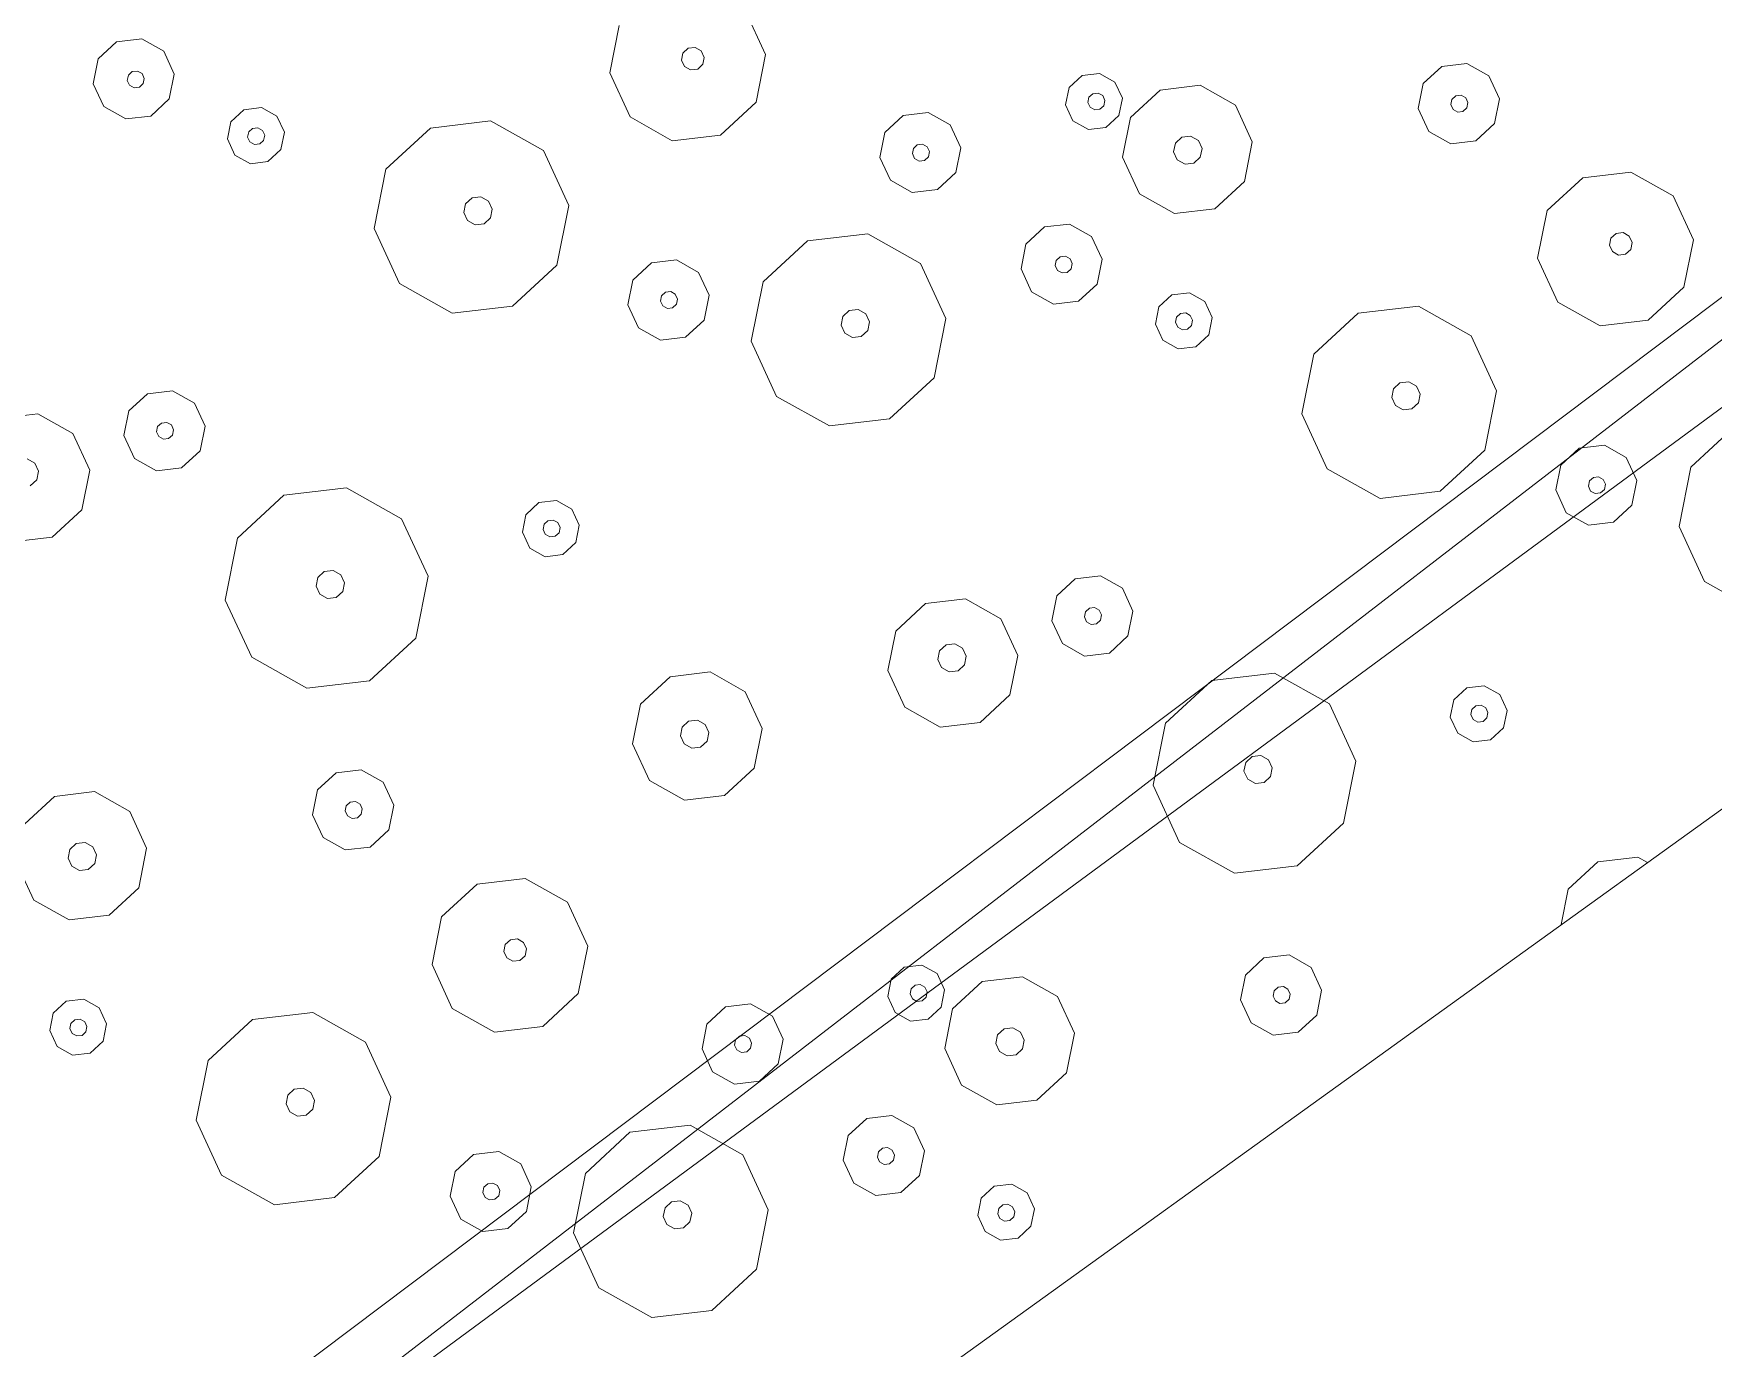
# Model space of a CAD drawing. Header units: metres. Extents: x -2858 to 512, y -1995 to 1252.
# Drawn here: x -549.546 to -546.255, y 357.652 to 360.227 of the extents above; entities that cross this region are included whole.
import ezdxf

# ---------------------------------------------------------------- set-up
doc = ezdxf.new("R2010")
doc.units = ezdxf.units.M
doc.layers.add('Calque commun', color=7, linetype='Continuous')
doc.layers.add('Calque7', color=7, linetype='Continuous')

# ---------------------------------------------------------------- blocks, each defined once
blk = doc.blocks.new('geometrebondepartleger')
at = {"layer": 'Calque7', "color": 1, "linetype": 'Continuous', "lineweight": 9}
blk.add_polyline3d([(141.2008, 124.9129, 79), (146.0805, 124.0046, 79), (151.5015, 122.9015, 79), (157.3363, 121.7891, 79), (165.9825, 119.9858, 79), (155.3815, 121.9588, 79), (170.0435, 119.0562, 79)], dxfattribs=at)
blk = doc.blocks.new('pattern')
at = {"layer": 'Calque commun', "color": 54, "linetype": 'Continuous', "lineweight": 9}
for p, q in [((91.7521, 110.1213), (91.7474, 110.1421)), ((91.8114, 110.0689), (91.7521, 110.1213)), ((91.9509, 110.0973), (91.8901, 110.0614)), ((91.8901, 110.0614), (91.8114, 110.0689)), ((91.2371, 109.974), (91.2629, 109.8582)), ((91.2629, 109.8582), (91.2157, 109.7494)), ((92.3402, 109.788), (92.3599, 109.8334)), ((92.3599, 109.8334), (92.4024, 109.8585)), ((92.4024, 109.8585), (92.4517, 109.8538)), ((92.4517, 109.8538), (92.4887, 109.8211)), ((92.4887, 109.8211), (92.4995, 109.7729)), ((92.3509, 109.7398), (92.3402, 109.788)), ((92.4024, 109.7829), (92.4065, 109.7924)), ((92.4046, 109.7728), (92.4024, 109.7829)), ((92.4124, 109.7659), (92.4046, 109.7728)), ((92.4065, 109.7924), (92.4155, 109.7977)), ((92.4228, 109.7649), (92.4124, 109.7659)), ((92.4155, 109.7977), (92.4258, 109.7967)), ((92.4317, 109.7702), (92.4228, 109.7649)), ((92.4258, 109.7967), (92.4336, 109.7899)), ((92.4358, 109.7797), (92.4317, 109.7702)), ((92.4336, 109.7899), (92.4358, 109.7797)), ((92.4995, 109.7729), (92.4798, 109.7275)), ((91.2157, 109.7494), (91.1136, 109.689)), ((91.6953, 109.7068), (91.7091, 109.7385)), ((91.7091, 109.7385), (91.7389, 109.7561)), ((91.7389, 109.7561), (91.7734, 109.7529)), ((91.7734, 109.7529), (91.7993, 109.73)), ((92.388, 109.707), (92.3509, 109.7398)), ((91.1136, 109.689), (90.9954, 109.7003)), ((91.7029, 109.673), (91.6953, 109.7068)), ((91.7331, 109.7039), (91.7373, 109.7135)), ((91.7354, 109.6938), (91.7331, 109.7039)), ((91.7373, 109.7135), (91.7462, 109.7188)), ((91.7462, 109.7188), (91.7565, 109.7178)), ((91.7565, 109.7178), (91.7643, 109.7109)), ((91.7666, 109.7008), (91.7624, 109.6912)), ((91.7643, 109.7109), (91.7666, 109.7008)), ((91.7993, 109.73), (91.8068, 109.6962)), ((92.4372, 109.7024), (92.388, 109.707)), ((92.4798, 109.7275), (92.4372, 109.7024)), ((93.0404, 109.6681), (93.0542, 109.6998)), ((93.0542, 109.6998), (93.084, 109.7174)), ((93.084, 109.7174), (93.1184, 109.7141)), ((93.1184, 109.7141), (93.1444, 109.6912)), ((91.7288, 109.6501), (91.7029, 109.673)), ((91.7432, 109.6869), (91.7354, 109.6938)), ((91.7535, 109.686), (91.7432, 109.6869)), ((91.7624, 109.6912), (91.7535, 109.686)), ((91.8068, 109.6962), (91.7931, 109.6644)), ((93.0479, 109.6343), (93.0404, 109.6681)), ((93.0798, 109.6653), (93.084, 109.6748)), ((93.084, 109.6748), (93.0929, 109.6801)), ((93.0929, 109.6801), (93.1033, 109.6791)), ((93.1033, 109.6791), (93.111, 109.6723)), ((93.111, 109.6723), (93.1133, 109.6621)), ((93.1444, 109.6912), (93.1519, 109.6574)), ((91.2037, 109.6275), (91.2463, 109.6526)), ((91.2463, 109.6526), (91.2955, 109.6479)), ((91.2955, 109.6479), (91.3326, 109.6152)), ((91.7633, 109.6468), (91.7288, 109.6501)), ((91.7931, 109.6644), (91.7633, 109.6468)), ((91.9808, 109.5842), (92.0873, 109.647)), ((92.0873, 109.647), (92.2103, 109.6353)), ((92.2103, 109.6353), (92.303, 109.5535)), ((93.0739, 109.6114), (93.0479, 109.6343)), ((93.0821, 109.6552), (93.0798, 109.6653)), ((93.0899, 109.6483), (93.0821, 109.6552)), ((93.1002, 109.6473), (93.0899, 109.6483)), ((93.1092, 109.6526), (93.1002, 109.6473)), ((93.1133, 109.6621), (93.1092, 109.6526)), ((93.1519, 109.6574), (93.1381, 109.6257)), ((91.1841, 109.5821), (91.2037, 109.6275)), ((91.3326, 109.6152), (91.3434, 109.5669)), ((93.1083, 109.6081), (93.0739, 109.6114)), ((93.1381, 109.6257), (93.1083, 109.6081)), ((91.1948, 109.5339), (91.1841, 109.5821)), ((91.2463, 109.577), (91.2504, 109.5865)), ((91.2485, 109.5669), (91.2463, 109.577)), ((91.2504, 109.5865), (91.2593, 109.5918)), ((91.2593, 109.5918), (91.2697, 109.5908)), ((91.2697, 109.5908), (91.2775, 109.5839)), ((91.2797, 109.5738), (91.2756, 109.5643)), ((91.2775, 109.5839), (91.2797, 109.5738)), ((91.9316, 109.4708), (91.9808, 109.5842)), ((92.7455, 109.5288), (92.8136, 109.569)), ((92.8136, 109.569), (92.8923, 109.5615)), ((91.2563, 109.56), (91.2485, 109.5669)), ((91.2666, 109.559), (91.2563, 109.56)), ((91.2756, 109.5643), (91.2666, 109.559)), ((91.3434, 109.5669), (91.3237, 109.5216)), ((92.303, 109.5535), (92.3298, 109.4329)), ((92.8923, 109.5615), (92.9516, 109.5091)), ((91.2319, 109.5011), (91.1948, 109.5339)), ((91.3237, 109.5216), (91.2811, 109.4964)), ((92.714, 109.4562), (92.7455, 109.5288)), ((92.9516, 109.5091), (92.9688, 109.4319)), ((91.2811, 109.4964), (91.2319, 109.5011)), ((91.9585, 109.3502), (91.9316, 109.4708)), ((92.0929, 109.4551), (92.0998, 109.4709)), ((92.0998, 109.4709), (92.1147, 109.4797)), ((92.1147, 109.4797), (92.1319, 109.4781)), ((92.1319, 109.4781), (92.1449, 109.4667)), ((92.8211, 109.4644), (92.836, 109.4732)), ((92.836, 109.4732), (92.8532, 109.4715)), ((92.8532, 109.4715), (92.8662, 109.4601)), ((93.1132, 109.4631), (93.1557, 109.4883)), ((93.1557, 109.4883), (93.205, 109.4836)), ((93.205, 109.4836), (93.242, 109.4509)), ((90.7788, 109.3955), (90.8605, 109.4438)), ((90.8605, 109.4438), (90.9551, 109.4348)), ((92.0966, 109.4382), (92.0929, 109.4551)), ((92.1096, 109.4267), (92.0966, 109.4382)), ((92.1486, 109.4498), (92.1417, 109.4339)), ((92.1449, 109.4667), (92.1486, 109.4498)), ((92.7312, 109.379), (92.714, 109.4562)), ((92.8142, 109.4485), (92.8211, 109.4644)), ((92.818, 109.4316), (92.8142, 109.4485)), ((92.87, 109.4432), (92.8631, 109.4273)), ((92.8662, 109.4601), (92.87, 109.4432)), ((93.0935, 109.4178), (93.1132, 109.4631)), ((93.242, 109.4509), (93.2528, 109.4026)), ((90.9551, 109.4348), (91.0262, 109.3719)), ((92.1268, 109.4251), (92.1096, 109.4267)), ((92.1417, 109.4339), (92.1268, 109.4251)), ((92.3298, 109.4329), (92.2807, 109.3195)), ((92.8309, 109.4202), (92.818, 109.4316)), ((92.8482, 109.4185), (92.8309, 109.4202)), ((92.8631, 109.4273), (92.8482, 109.4185)), ((92.9688, 109.4319), (92.9374, 109.3593)), ((93.1043, 109.3695), (93.0935, 109.4178)), ((93.1544, 109.4156), (93.1585, 109.4251)), ((93.1567, 109.4054), (93.1544, 109.4156)), ((93.1645, 109.3986), (93.1567, 109.4054)), ((93.1585, 109.4251), (93.1675, 109.4304)), ((93.1675, 109.4304), (93.1778, 109.4294)), ((93.1778, 109.4294), (93.1856, 109.4225)), ((93.1879, 109.4124), (93.1837, 109.4029)), ((93.1856, 109.4225), (93.1879, 109.4124)), ((90.741, 109.3084), (90.7788, 109.3955)), ((91.0262, 109.3719), (91.0469, 109.2793)), ((92.7905, 109.3266), (92.7312, 109.379)), ((93.1748, 109.3976), (93.1645, 109.3986)), ((93.1837, 109.4029), (93.1748, 109.3976)), ((93.2528, 109.4026), (93.2331, 109.3572)), ((93.4036, 109.3123), (93.5057, 109.3727)), ((93.5057, 109.3727), (93.6239, 109.3614)), ((91.2563, 109.3056), (91.3585, 109.3659)), ((91.3585, 109.3659), (91.4767, 109.3546)), ((91.4767, 109.3546), (91.5656, 109.2761)), ((92.0512, 109.2683), (91.9585, 109.3502)), ((92.9374, 109.3593), (92.8692, 109.3191)), ((93.1413, 109.3368), (93.1043, 109.3695)), ((93.2331, 109.3572), (93.1905, 109.3321)), ((93.6239, 109.3614), (93.7128, 109.2829)), ((90.7617, 109.2157), (90.741, 109.3084)), ((90.8573, 109.297), (90.8628, 109.3097)), ((90.8628, 109.3097), (90.8747, 109.3168)), ((90.8747, 109.3168), (90.8885, 109.3155)), ((90.8885, 109.3155), (90.8989, 109.3063)), ((90.8989, 109.3063), (90.9019, 109.2928)), ((91.2091, 109.1967), (91.2563, 109.3056)), ((92.2807, 109.3195), (92.1742, 109.2566)), ((92.8692, 109.3191), (92.7905, 109.3266)), ((93.1905, 109.3321), (93.1413, 109.3368)), ((93.3564, 109.2035), (93.4036, 109.3123)), ((90.8603, 109.2835), (90.8573, 109.297)), ((90.8707, 109.2744), (90.8603, 109.2835)), ((90.8844, 109.273), (90.8707, 109.2744)), ((90.8964, 109.2801), (90.8844, 109.273)), ((90.9019, 109.2928), (90.8964, 109.2801)), ((91.0469, 109.2793), (91.0091, 109.1922)), ((91.5656, 109.2761), (91.5914, 109.1603)), ((92.838, 109.2505), (92.8518, 109.2823)), ((92.8518, 109.2823), (92.8816, 109.2999)), ((92.8816, 109.2999), (92.916, 109.2966)), ((92.916, 109.2966), (92.942, 109.2737)), ((92.942, 109.2737), (92.9495, 109.2399)), ((93.7128, 109.2829), (93.7386, 109.1671)), ((92.1742, 109.2566), (92.0512, 109.2683)), ((92.8455, 109.2168), (92.838, 109.2505)), ((92.8737, 109.2502), (92.8778, 109.2597)), ((92.8759, 109.24), (92.8737, 109.2502)), ((92.8837, 109.2332), (92.8759, 109.24)), ((92.8778, 109.2597), (92.8867, 109.265)), ((92.8867, 109.265), (92.8971, 109.264)), ((92.8971, 109.264), (92.9049, 109.2571)), ((92.9071, 109.247), (92.903, 109.2375)), ((92.9049, 109.2571), (92.9071, 109.247)), ((92.9495, 109.2399), (92.9357, 109.2082)), ((90.8328, 109.1529), (90.7617, 109.2157)), ((91.3613, 109.1984), (91.3762, 109.2072)), ((91.3762, 109.2072), (91.3934, 109.2055)), ((92.8715, 109.1939), (92.8455, 109.2168)), ((92.894, 109.2322), (92.8837, 109.2332)), ((92.903, 109.2375), (92.894, 109.2322)), ((92.9357, 109.2082), (92.9059, 109.1906)), ((93.5085, 109.2051), (93.5234, 109.2139)), ((93.5234, 109.2139), (93.5406, 109.2123)), ((93.5406, 109.2123), (93.5536, 109.2008)), ((91.0091, 109.1922), (90.9273, 109.1439)), ((91.2349, 109.0809), (91.2091, 109.1967)), ((91.3544, 109.1825), (91.3613, 109.1984)), ((91.3582, 109.1656), (91.3544, 109.1825)), ((91.3934, 109.2055), (91.4064, 109.1941)), ((91.4102, 109.1772), (91.4033, 109.1613)), ((91.4064, 109.1941), (91.4102, 109.1772)), ((92.9059, 109.1906), (92.8715, 109.1939)), ((93.3822, 109.0877), (93.3564, 109.2035)), ((93.5016, 109.1893), (93.5085, 109.2051)), ((93.5054, 109.1724), (93.5016, 109.1893)), ((93.5574, 109.184), (93.5505, 109.1681)), ((93.5536, 109.2008), (93.5574, 109.184)), ((90.9273, 109.1439), (90.8328, 109.1529)), ((91.3712, 109.1541), (91.3582, 109.1656)), ((91.3884, 109.1525), (91.3712, 109.1541)), ((91.4033, 109.1613), (91.3884, 109.1525)), ((91.5914, 109.1603), (91.5442, 109.0514)), ((93.5184, 109.1609), (93.5054, 109.1724)), ((93.5356, 109.1593), (93.5184, 109.1609)), ((93.5505, 109.1681), (93.5356, 109.1593)), ((93.7386, 109.1671), (93.6914, 109.0582)), ((93.1154, 109.0659), (93.1351, 109.1113)), ((93.1351, 109.1113), (93.1777, 109.1364)), ((93.1777, 109.1364), (93.2269, 109.1317)), ((93.2269, 109.1317), (93.264, 109.099)), ((91.3239, 109.0023), (91.2349, 109.0809)), ((92.0532, 109.0626), (92.0958, 109.0878)), ((92.0958, 109.0878), (92.145, 109.0831)), ((92.145, 109.0831), (92.1821, 109.0504)), ((93.1818, 109.0703), (93.1907, 109.0756)), ((93.1907, 109.0756), (93.201, 109.0746)), ((93.201, 109.0746), (93.2088, 109.0678)), ((93.264, 109.099), (93.2747, 109.0508)), ((93.4711, 109.0091), (93.3822, 109.0877)), ((91.5442, 109.0514), (91.442, 108.9911)), ((92.0335, 109.0173), (92.0532, 109.0626)), ((92.1821, 109.0504), (92.1928, 109.0021)), ((93.1262, 109.0177), (93.1154, 109.0659)), ((93.1776, 109.0608), (93.1818, 109.0703)), ((93.1799, 109.0507), (93.1776, 109.0608)), ((93.1877, 109.0438), (93.1799, 109.0507)), ((93.198, 109.0428), (93.1877, 109.0438)), ((93.2069, 109.0481), (93.198, 109.0428)), ((93.2111, 109.0576), (93.2069, 109.0481)), ((93.2088, 109.0678), (93.2111, 109.0576)), ((93.2747, 109.0508), (93.255, 109.0054)), ((93.6914, 109.0582), (93.5892, 108.9979)), ((92.0443, 108.969), (92.0335, 109.0173)), ((92.0957, 109.0122), (92.0999, 109.0217)), ((92.098, 109.002), (92.0957, 109.0122)), ((92.0999, 109.0217), (92.1088, 109.027)), ((92.1088, 109.027), (92.1191, 109.026)), ((92.1191, 109.026), (92.1269, 109.0191)), ((92.1292, 109.009), (92.1251, 108.9994)), ((92.1269, 109.0191), (92.1292, 109.009)), ((93.1633, 108.9849), (93.1262, 109.0177)), ((93.5892, 108.9979), (93.4711, 109.0091)), ((91.442, 108.9911), (91.3239, 109.0023)), ((92.1058, 108.9952), (92.098, 109.002)), ((92.1161, 108.9942), (92.1058, 108.9952)), ((92.1251, 108.9994), (92.1161, 108.9942)), ((92.1928, 109.0021), (92.1732, 108.9567)), ((92.2683, 108.9523), (92.3364, 108.9925)), ((92.3364, 108.9925), (92.4151, 108.985)), ((92.4151, 108.985), (92.4744, 108.9326)), ((93.2125, 108.9803), (93.1633, 108.9849)), ((93.255, 109.0054), (93.2125, 108.9803)), ((90.8267, 108.9282), (90.8693, 108.9533)), ((90.8693, 108.9533), (90.9185, 108.9486)), ((90.9185, 108.9486), (90.9556, 108.9159)), ((92.0814, 108.9363), (92.0443, 108.969)), ((92.1732, 108.9567), (92.1306, 108.9316)), ((92.2368, 108.8797), (92.2683, 108.9523)), ((93.6794, 108.9363), (93.722, 108.9615)), ((93.722, 108.9615), (93.7712, 108.9568)), ((93.7712, 108.9568), (93.8083, 108.924)), ((90.807, 108.8828), (90.8267, 108.9282)), ((90.9556, 108.9159), (90.9663, 108.8677)), ((92.1306, 108.9316), (92.0814, 108.9363)), ((92.4744, 108.9326), (92.4916, 108.8554)), ((93.6597, 108.891), (93.6794, 108.9363)), ((93.8083, 108.924), (93.819, 108.8758)), ((90.8178, 108.8346), (90.807, 108.8828)), ((90.8692, 108.8777), (90.8733, 108.8872)), ((90.8715, 108.8676), (90.8692, 108.8777)), ((90.8733, 108.8872), (90.8823, 108.8925)), ((90.8823, 108.8925), (90.8926, 108.8915)), ((90.8926, 108.8915), (90.9004, 108.8847)), ((90.9004, 108.8847), (90.9027, 108.8745)), ((92.254, 108.8025), (92.2368, 108.8797)), ((92.3298, 108.8623), (92.3367, 108.8782)), ((92.3367, 108.8782), (92.3516, 108.887)), ((92.3516, 108.887), (92.3688, 108.8854)), ((92.3688, 108.8854), (92.3818, 108.8739)), ((93.6705, 108.8427), (93.6597, 108.891)), ((93.7219, 108.8858), (93.7261, 108.8954)), ((93.7242, 108.8757), (93.7219, 108.8858)), ((93.7261, 108.8954), (93.735, 108.9006)), ((93.735, 108.9006), (93.7453, 108.8997)), ((93.7453, 108.8997), (93.7531, 108.8928)), ((93.7554, 108.8827), (93.7513, 108.8731)), ((93.7531, 108.8928), (93.7554, 108.8827)), ((90.8792, 108.8607), (90.8715, 108.8676)), ((90.8896, 108.8597), (90.8792, 108.8607)), ((90.8985, 108.865), (90.8896, 108.8597)), ((90.9027, 108.8745), (90.8985, 108.865)), ((90.9663, 108.8677), (90.9466, 108.8223)), ((92.3336, 108.8454), (92.3298, 108.8623)), ((92.3465, 108.834), (92.3336, 108.8454)), ((92.3855, 108.857), (92.3787, 108.8411)), ((92.3818, 108.8739), (92.3855, 108.857)), ((92.4916, 108.8554), (92.4602, 108.7828)), ((93.732, 108.8688), (93.7242, 108.8757)), ((93.7423, 108.8678), (93.732, 108.8688)), ((93.7513, 108.8731), (93.7423, 108.8678)), ((93.819, 108.8758), (93.7994, 108.8304)), ((90.8548, 108.8018), (90.8178, 108.8346)), ((90.9466, 108.8223), (90.9041, 108.7972)), ((91.521, 108.7946), (91.5508, 108.8122)), ((91.5508, 108.8122), (91.5853, 108.8089)), ((92.3638, 108.8324), (92.3465, 108.834)), ((92.3787, 108.8411), (92.3638, 108.8324)), ((93.7076, 108.81), (93.6705, 108.8427)), ((93.7994, 108.8304), (93.7568, 108.8053)), ((90.9041, 108.7972), (90.8548, 108.8018)), ((91.5072, 108.7629), (91.521, 108.7946)), ((91.5853, 108.8089), (91.6112, 108.786)), ((91.6112, 108.786), (91.6187, 108.7523)), ((92.3133, 108.7501), (92.254, 108.8025)), ((92.4602, 108.7828), (92.3921, 108.7426)), ((93.7568, 108.8053), (93.7076, 108.81)), ((91.5148, 108.7291), (91.5072, 108.7629)), ((91.5467, 108.7601), (91.5508, 108.7696)), ((91.5489, 108.75), (91.5467, 108.7601)), ((91.5567, 108.7431), (91.5489, 108.75)), ((91.5508, 108.7696), (91.5597, 108.7749)), ((91.5597, 108.7749), (91.5701, 108.7739)), ((91.576, 108.7474), (91.5671, 108.7421)), ((91.5701, 108.7739), (91.5779, 108.7671)), ((91.5801, 108.7569), (91.576, 108.7474)), ((91.5779, 108.7671), (91.5801, 108.7569)), ((91.6187, 108.7523), (91.605, 108.7205)), ((92.3921, 108.7426), (92.3133, 108.7501)), ((93.2545, 108.7043), (93.3362, 108.7526)), ((93.3362, 108.7526), (93.4307, 108.7436)), ((91.5407, 108.7062), (91.5148, 108.7291)), ((91.5671, 108.7421), (91.5567, 108.7431)), ((91.605, 108.7205), (91.5752, 108.7029)), ((92.7088, 108.6747), (92.777, 108.7149)), ((92.777, 108.7149), (92.8557, 108.7074)), ((93.4307, 108.7436), (93.5019, 108.6808)), ((91.5752, 108.7029), (91.5407, 108.7062)), ((92.8557, 108.7074), (92.915, 108.6551)), ((93.2167, 108.6172), (93.2545, 108.7043)), ((93.5019, 108.6808), (93.5225, 108.5881)), ((91.2123, 108.6236), (91.2804, 108.6638)), ((91.2804, 108.6638), (91.3592, 108.6563)), ((91.3592, 108.6563), (91.4184, 108.6039)), ((92.6774, 108.6021), (92.7088, 108.6747)), ((92.915, 108.6551), (92.9322, 108.5779)), ((93.732, 108.6144), (93.8342, 108.6747)), ((93.8342, 108.6747), (93.9523, 108.6635)), ((93.9523, 108.6635), (94.0413, 108.5849)), ((91.1808, 108.551), (91.2123, 108.6236)), ((93.2374, 108.5246), (93.2167, 108.6172)), ((93.3329, 108.6059), (93.3384, 108.6186)), ((93.3384, 108.6186), (93.3504, 108.6256)), ((93.3504, 108.6256), (93.3642, 108.6243)), ((93.3642, 108.6243), (93.3745, 108.6151)), ((93.3745, 108.6151), (93.3775, 108.6016)), ((93.6848, 108.5055), (93.732, 108.6144)), ((91.4184, 108.6039), (91.4357, 108.5267)), ((91.58, 108.5579), (91.6226, 108.5831)), ((91.6226, 108.5831), (91.6718, 108.5784)), ((92.6946, 108.5249), (92.6774, 108.6021)), ((92.7778, 108.5863), (92.7847, 108.6022)), ((92.7816, 108.5694), (92.7778, 108.5863)), ((92.7847, 108.6022), (92.7996, 108.611)), ((92.7996, 108.611), (92.8168, 108.6093)), ((92.8168, 108.6093), (92.8298, 108.5979)), ((92.8335, 108.581), (92.8267, 108.5651)), ((92.8298, 108.5979), (92.8335, 108.581)), ((93.336, 108.5924), (93.3329, 108.6059)), ((93.3463, 108.5832), (93.336, 108.5924)), ((93.3601, 108.5819), (93.3463, 108.5832)), ((93.372, 108.5889), (93.3601, 108.5819)), ((93.3775, 108.6016), (93.372, 108.5889)), ((93.5225, 108.5881), (93.4848, 108.501)), ((94.0413, 108.5849), (94.0671, 108.4691)), ((91.198, 108.4738), (91.1808, 108.551)), ((91.281, 108.5433), (91.2879, 108.5592)), ((91.2879, 108.5592), (91.3028, 108.568)), ((91.3028, 108.568), (91.3201, 108.5663)), ((91.3201, 108.5663), (91.333, 108.5549)), ((91.333, 108.5549), (91.3368, 108.538)), ((91.5603, 108.5126), (91.58, 108.5579)), ((91.6718, 108.5784), (91.7089, 108.5457)), ((92.7945, 108.5579), (92.7816, 108.5694)), ((92.8118, 108.5563), (92.7945, 108.5579)), ((92.8267, 108.5651), (92.8118, 108.5563)), ((92.9322, 108.5779), (92.9007, 108.5053)), ((91.2848, 108.5264), (91.281, 108.5433)), ((91.2978, 108.515), (91.2848, 108.5264)), ((91.315, 108.5133), (91.2978, 108.515)), ((91.3299, 108.5221), (91.315, 108.5133)), ((91.3368, 108.538), (91.3299, 108.5221)), ((91.4357, 108.5267), (91.4042, 108.4541)), ((91.6212, 108.5104), (91.6254, 108.5199)), ((91.6254, 108.5199), (91.6343, 108.5252)), ((91.6343, 108.5252), (91.6446, 108.5242)), ((91.6446, 108.5242), (91.6524, 108.5173)), ((91.6524, 108.5173), (91.6547, 108.5072)), ((91.7089, 108.5457), (91.7196, 108.4974)), ((92.7539, 108.4726), (92.6946, 108.5249)), ((93.3085, 108.4618), (93.2374, 108.5246)), ((93.837, 108.5072), (93.8519, 108.516)), ((93.8519, 108.516), (93.8691, 108.5144)), ((91.5711, 108.4643), (91.5603, 108.5126)), ((91.6235, 108.5002), (91.6212, 108.5104)), ((91.6313, 108.4934), (91.6235, 108.5002)), ((91.6416, 108.4924), (91.6313, 108.4934)), ((91.6506, 108.4977), (91.6416, 108.4924)), ((91.6547, 108.5072), (91.6506, 108.4977)), ((91.7196, 108.4974), (91.6999, 108.452)), ((92.9007, 108.5053), (92.8326, 108.4651)), ((93.4848, 108.501), (93.403, 108.4528)), ((93.7106, 108.3897), (93.6848, 108.5055)), ((93.8301, 108.4913), (93.837, 108.5072)), ((93.8339, 108.4744), (93.8301, 108.4913)), ((93.8691, 108.5144), (93.8821, 108.5029)), ((93.8858, 108.486), (93.879, 108.4701)), ((93.8821, 108.5029), (93.8858, 108.486)), ((91.2573, 108.4214), (91.198, 108.4738)), ((91.4042, 108.4541), (91.3361, 108.4139)), ((91.6081, 108.4316), (91.5711, 108.4643)), ((91.6999, 108.452), (91.6574, 108.4269)), ((91.8704, 108.4072), (91.9726, 108.4675)), ((91.9726, 108.4675), (92.0907, 108.4562)), ((92.0907, 108.4562), (92.1796, 108.3777)), ((92.8326, 108.4651), (92.7539, 108.4726)), ((93.403, 108.4528), (93.3085, 108.4618)), ((93.8468, 108.463), (93.8339, 108.4744)), ((93.8641, 108.4613), (93.8468, 108.463)), ((93.879, 108.4701), (93.8641, 108.4613)), ((94.0671, 108.4691), (94.0199, 108.3602)), ((91.3361, 108.4139), (91.2573, 108.4214)), ((91.6574, 108.4269), (91.6081, 108.4316)), ((91.3186, 108.3771), (91.3484, 108.3947)), ((91.3484, 108.3947), (91.3829, 108.3914)), ((91.3829, 108.3914), (91.4088, 108.3685)), ((91.8232, 108.2983), (91.8704, 108.4072)), ((93.7996, 108.3112), (93.7106, 108.3897)), ((91.3048, 108.3454), (91.3186, 108.3771)), ((91.3405, 108.345), (91.3446, 108.3545)), ((91.3446, 108.3545), (91.3536, 108.3598)), ((91.3536, 108.3598), (91.3639, 108.3588)), ((91.3639, 108.3588), (91.3717, 108.3519)), ((91.3717, 108.3519), (91.3739, 108.3418)), ((91.4088, 108.3685), (91.4163, 108.3347)), ((92.1796, 108.3777), (92.2054, 108.2619)), ((94.0199, 108.3602), (93.9177, 108.2999)), ((91.3124, 108.3116), (91.3048, 108.3454)), ((91.3427, 108.3348), (91.3405, 108.345)), ((91.3505, 108.328), (91.3427, 108.3348)), ((91.3609, 108.327), (91.3505, 108.328)), ((91.3698, 108.3323), (91.3609, 108.327)), ((91.3739, 108.3418), (91.3698, 108.3323)), ((91.4163, 108.3347), (91.4026, 108.303)), ((91.3383, 108.2887), (91.3124, 108.3116)), ((91.3728, 108.2854), (91.3383, 108.2887)), ((91.4026, 108.303), (91.3728, 108.2854)), ((91.849, 108.1825), (91.8232, 108.2983)), ((91.9685, 108.2841), (91.9753, 108.2999)), ((91.9753, 108.2999), (91.9902, 108.3087)), ((91.9902, 108.3087), (92.0075, 108.3071)), ((92.0075, 108.3071), (92.0204, 108.2956)), ((92.0204, 108.2956), (92.0242, 108.2788)), ((93.9177, 108.2999), (93.7996, 108.3112)), ((91.9722, 108.2672), (91.9685, 108.2841)), ((91.9852, 108.2557), (91.9722, 108.2672)), ((92.0024, 108.2541), (91.9852, 108.2557)), ((92.0173, 108.2629), (92.0024, 108.2541)), ((92.0242, 108.2788), (92.0173, 108.2629)), ((92.2054, 108.2619), (92.1582, 108.153)), ((93.3024, 108.237), (93.3449, 108.2622)), ((93.3449, 108.2622), (93.3942, 108.2575)), ((93.3942, 108.2575), (93.4312, 108.2248)), ((91.6019, 108.2061), (91.6445, 108.2312)), ((91.6445, 108.2312), (91.6937, 108.2265)), ((91.6937, 108.2265), (91.7308, 108.1938)), ((93.2827, 108.1917), (93.3024, 108.237)), ((93.4312, 108.2248), (93.442, 108.1765)), ((91.5823, 108.1607), (91.6019, 108.2061)), ((91.7308, 108.1938), (91.7415, 108.1456)), ((93.2934, 108.1434), (93.2827, 108.1917)), ((93.3449, 108.1865), (93.349, 108.1961)), ((93.3471, 108.1764), (93.3449, 108.1865)), ((93.349, 108.1961), (93.358, 108.2013)), ((93.358, 108.2013), (93.3683, 108.2004)), ((93.3683, 108.2004), (93.3761, 108.1935)), ((93.3761, 108.1935), (93.3783, 108.1834)), ((91.593, 108.1125), (91.5823, 108.1607)), ((91.6445, 108.1556), (91.6486, 108.1651)), ((91.6467, 108.1455), (91.6445, 108.1556)), ((91.6486, 108.1651), (91.6575, 108.1704)), ((91.6575, 108.1704), (91.6679, 108.1694)), ((91.6679, 108.1694), (91.6756, 108.1626)), ((91.6756, 108.1626), (91.6779, 108.1524)), ((91.9379, 108.1039), (91.849, 108.1825)), ((92.1582, 108.153), (92.0561, 108.0927)), ((92.6516, 108.1422), (92.6814, 108.1598)), ((92.6814, 108.1598), (92.7159, 108.1565)), ((92.7159, 108.1565), (92.7418, 108.1336)), ((93.3549, 108.1695), (93.3471, 108.1764)), ((93.3653, 108.1686), (93.3549, 108.1695)), ((93.3742, 108.1738), (93.3653, 108.1686)), ((93.3783, 108.1834), (93.3742, 108.1738)), ((93.442, 108.1765), (93.4223, 108.1311)), ((91.6545, 108.1386), (91.6467, 108.1455)), ((91.6648, 108.1376), (91.6545, 108.1386)), ((91.6738, 108.1429), (91.6648, 108.1376)), ((91.6779, 108.1524), (91.6738, 108.1429)), ((91.7415, 108.1456), (91.7219, 108.1002)), ((92.6378, 108.1104), (92.6516, 108.1422)), ((92.6798, 108.1171), (92.6887, 108.1224)), ((92.6887, 108.1224), (92.699, 108.1214)), ((92.699, 108.1214), (92.7068, 108.1145)), ((92.7418, 108.1336), (92.7493, 108.0998)), ((93.3305, 108.1107), (93.2934, 108.1434)), ((93.4223, 108.1311), (93.3797, 108.106)), ((93.9967, 108.1035), (94.0265, 108.1211)), ((94.0265, 108.1211), (94.0609, 108.1178)), ((91.6301, 108.0798), (91.593, 108.1125)), ((91.7219, 108.1002), (91.6793, 108.0751)), ((92.0561, 108.0927), (91.9379, 108.1039)), ((92.6454, 108.0767), (92.6378, 108.1104)), ((92.6756, 108.1076), (92.6798, 108.1171)), ((92.6779, 108.0975), (92.6756, 108.1076)), ((92.6857, 108.0906), (92.6779, 108.0975)), ((92.696, 108.0896), (92.6857, 108.0906)), ((92.7049, 108.0949), (92.696, 108.0896)), ((92.7091, 108.1044), (92.7049, 108.0949)), ((92.7068, 108.1145), (92.7091, 108.1044)), ((92.7493, 108.0998), (92.7356, 108.0681)), ((93.3797, 108.106), (93.3305, 108.1107)), ((93.9829, 108.0717), (93.9967, 108.1035)), ((94.0609, 108.1178), (94.0869, 108.0949)), ((94.0869, 108.0949), (94.0944, 108.0611)), ((91.6793, 108.0751), (91.6301, 108.0798)), ((92.1462, 108.0311), (92.1888, 108.0563)), ((92.1888, 108.0563), (92.238, 108.0516)), ((92.6713, 108.0537), (92.6454, 108.0767)), ((92.7356, 108.0681), (92.7058, 108.0505)), ((93.9904, 108.0379), (93.9829, 108.0717)), ((94.0224, 108.069), (94.0265, 108.0785)), ((94.0246, 108.0588), (94.0224, 108.069)), ((94.0324, 108.0519), (94.0246, 108.0588)), ((94.0265, 108.0785), (94.0354, 108.0838)), ((94.0354, 108.0838), (94.0458, 108.0828)), ((94.0517, 108.0562), (94.0427, 108.051)), ((94.0458, 108.0828), (94.0535, 108.0759)), ((94.0558, 108.0658), (94.0517, 108.0562)), ((94.0535, 108.0759), (94.0558, 108.0658)), ((94.0944, 108.0611), (94.0806, 108.0293)), ((92.1266, 107.9858), (92.1462, 108.0311)), ((92.238, 108.0516), (92.2751, 108.0189)), ((92.7058, 108.0505), (92.6713, 108.0537)), ((92.9233, 107.9878), (93.0298, 108.0507)), ((93.0298, 108.0507), (93.1528, 108.039)), ((93.1528, 108.039), (93.2455, 107.9572)), ((94.0164, 108.015), (93.9904, 108.0379)), ((94.0427, 108.051), (94.0324, 108.0519)), ((94.0806, 108.0293), (94.0508, 108.0117)), ((92.1888, 107.9806), (92.1929, 107.9902)), ((92.1929, 107.9902), (92.2018, 107.9954)), ((92.2018, 107.9954), (92.2122, 107.9945)), ((92.2122, 107.9945), (92.22, 107.9876)), ((92.2751, 108.0189), (92.2859, 107.9706)), ((94.0508, 108.0117), (94.0164, 108.015)), ((92.1373, 107.9375), (92.1266, 107.9858)), ((92.191, 107.9705), (92.1888, 107.9806)), ((92.1988, 107.9636), (92.191, 107.9705)), ((92.2091, 107.9626), (92.1988, 107.9636)), ((92.2181, 107.9679), (92.2091, 107.9626)), ((92.2222, 107.9775), (92.2181, 107.9679)), ((92.22, 107.9876), (92.2222, 107.9775)), ((92.2859, 107.9706), (92.2662, 107.9252)), ((92.8742, 107.8744), (92.9233, 107.9878)), ((93.2455, 107.9572), (93.2723, 107.8365)), ((93.688, 107.9324), (93.7561, 107.9726)), ((93.7561, 107.9726), (93.8348, 107.9651)), ((93.8348, 107.9651), (93.8941, 107.9128)), ((92.1744, 107.9048), (92.1373, 107.9375)), ((92.2662, 107.9252), (92.2236, 107.9001)), ((93.6565, 107.8598), (93.688, 107.9324)), ((92.2236, 107.9001), (92.1744, 107.9048)), ((93.8941, 107.9128), (93.9113, 107.8356)), ((92.901, 107.7538), (92.8742, 107.8744)), ((93.0354, 107.8587), (93.0423, 107.8746)), ((93.0391, 107.8418), (93.0354, 107.8587)), ((93.0423, 107.8746), (93.0572, 107.8834)), ((93.0572, 107.8834), (93.0744, 107.8817)), ((93.0744, 107.8817), (93.0873, 107.8703)), ((93.0873, 107.8703), (93.0911, 107.8534)), ((93.6737, 107.7826), (93.6565, 107.8598)), ((93.7567, 107.8521), (93.7636, 107.868)), ((93.7636, 107.868), (93.7785, 107.8768)), ((93.7785, 107.8768), (93.7957, 107.8752)), ((93.7957, 107.8752), (93.8087, 107.8637)), ((93.8087, 107.8637), (93.8125, 107.8468)), ((91.7213, 107.7991), (91.803, 107.8474)), ((91.803, 107.8474), (91.8976, 107.8384)), ((91.8976, 107.8384), (91.9687, 107.7756)), ((93.0521, 107.8304), (93.0391, 107.8418)), ((93.0693, 107.8287), (93.0521, 107.8304)), ((93.0842, 107.8375), (93.0693, 107.8287)), ((93.0911, 107.8534), (93.0842, 107.8375)), ((93.2723, 107.8365), (93.2232, 107.7231)), ((93.7605, 107.8353), (93.7567, 107.8521)), ((93.7734, 107.8238), (93.7605, 107.8353)), ((93.7907, 107.8222), (93.7734, 107.8238)), ((93.8056, 107.831), (93.7907, 107.8222)), ((93.8125, 107.8468), (93.8056, 107.831)), ((93.9113, 107.8356), (93.8799, 107.763)), ((91.6835, 107.712), (91.7213, 107.7991)), ((91.9687, 107.7756), (91.9893, 107.6829)), ((92.1988, 107.7092), (92.301, 107.7695)), ((92.301, 107.7695), (92.4192, 107.7583)), ((92.4192, 107.7583), (92.5081, 107.6797)), ((93.733, 107.7303), (93.6737, 107.7826)), ((92.9937, 107.672), (92.901, 107.7538)), ((93.8117, 107.7228), (93.733, 107.7303)), ((91.7998, 107.7007), (91.8053, 107.7134)), ((91.8028, 107.6872), (91.7998, 107.7007)), ((91.8053, 107.7134), (91.8172, 107.7204)), ((91.8172, 107.7204), (91.831, 107.7191)), ((91.831, 107.7191), (91.8414, 107.7099)), ((91.8444, 107.6964), (91.8389, 107.6837)), ((91.8414, 107.7099), (91.8444, 107.6964)), ((92.1516, 107.6003), (92.1988, 107.7092)), ((93.2232, 107.7231), (93.1167, 107.6603)), ((91.8132, 107.678), (91.8028, 107.6872)), ((91.8269, 107.6767), (91.8132, 107.678)), ((91.8389, 107.6837), (91.8269, 107.6767)), ((91.9893, 107.6829), (91.9516, 107.5958)), ((92.5081, 107.6797), (92.5339, 107.5639)), ((93.1167, 107.6603), (92.9937, 107.672)), ((91.9516, 107.5958), (91.8698, 107.5476)), ((92.1774, 107.4845), (92.1516, 107.6003)), ((92.2969, 107.5861), (92.3038, 107.602)), ((92.3038, 107.602), (92.3187, 107.6108)), ((92.3187, 107.6108), (92.3359, 107.6092)), ((92.3359, 107.6092), (92.3489, 107.5977)), ((92.3489, 107.5977), (92.3527, 107.5808)), ((92.3007, 107.5692), (92.2969, 107.5861)), ((92.3137, 107.5578), (92.3007, 107.5692)), ((92.3458, 107.5649), (92.3309, 107.5561)), ((92.3527, 107.5808), (92.3458, 107.5649)), ((92.5339, 107.5639), (92.4867, 107.455)), ((92.3309, 107.5561), (92.3137, 107.5578)), ((92.2664, 107.406), (92.1774, 107.4845)), ((92.976, 107.4209), (92.9957, 107.4663)), ((92.9957, 107.4663), (93.0383, 107.4914)), ((93.0383, 107.4914), (93.0875, 107.4867)), ((93.0875, 107.4867), (93.1246, 107.454)), ((92.4867, 107.455), (92.3845, 107.3947)), ((93.0424, 107.4253), (93.0513, 107.4306)), ((93.0513, 107.4306), (93.0617, 107.4296)), ((93.0617, 107.4296), (93.0694, 107.4228)), ((93.1246, 107.454), (93.1353, 107.4058)), ((92.3845, 107.3947), (92.2664, 107.406)), ((92.9868, 107.3727), (92.976, 107.4209)), ((93.0382, 107.4158), (93.0424, 107.4253)), ((93.0405, 107.4057), (93.0382, 107.4158)), ((93.0483, 107.3988), (93.0405, 107.4057)), ((93.0586, 107.3978), (93.0483, 107.3988)), ((93.0676, 107.4031), (93.0586, 107.3978)), ((93.0717, 107.4126), (93.0676, 107.4031)), ((93.0694, 107.4228), (93.0717, 107.4126)), ((93.1353, 107.4058), (93.1157, 107.3604)), ((93.2108, 107.3559), (93.2789, 107.3961)), ((93.2789, 107.3961), (93.3576, 107.3886)), ((93.0239, 107.3399), (92.9868, 107.3727)), ((93.3576, 107.3886), (93.4169, 107.3363)), ((93.0731, 107.3353), (93.0239, 107.3399)), ((93.1157, 107.3604), (93.0731, 107.3353)), ((93.1793, 107.2833), (93.2108, 107.3559)), ((93.1965, 107.2061), (93.1793, 107.2833)), ((93.2723, 107.266), (93.2792, 107.2819)), ((93.2761, 107.2491), (93.2723, 107.266)), ((93.2792, 107.2819), (93.2941, 107.2906)), ((93.2941, 107.2906), (93.3113, 107.289)), ((92.4497, 107.1665), (92.4635, 107.1983)), ((92.4635, 107.1983), (92.4933, 107.2159)), ((92.4933, 107.2159), (92.5278, 107.2126)), ((92.5278, 107.2126), (92.5537, 107.1897)), ((93.2558, 107.1538), (93.1965, 107.2061)), ((92.4573, 107.1327), (92.4497, 107.1665)), ((92.4892, 107.1638), (92.4933, 107.1733)), ((92.4933, 107.1733), (92.5023, 107.1786)), ((92.5023, 107.1786), (92.5126, 107.1776)), ((92.5126, 107.1776), (92.5204, 107.1707)), ((92.5204, 107.1707), (92.5226, 107.1606)), ((92.5537, 107.1897), (92.5612, 107.1559)), ((92.4832, 107.1098), (92.4573, 107.1327)), ((92.4914, 107.1536), (92.4892, 107.1638)), ((92.4992, 107.1468), (92.4914, 107.1536)), ((92.5096, 107.1458), (92.4992, 107.1468)), ((92.5185, 107.151), (92.5096, 107.1458)), ((92.5226, 107.1606), (92.5185, 107.151)), ((92.5612, 107.1559), (92.5475, 107.1241)), ((92.5177, 107.1065), (92.4832, 107.1098)), ((92.5475, 107.1241), (92.5177, 107.1065)), ((92.5225, 106.9616), (92.5651, 106.9867)), ((92.5651, 106.9867), (92.6143, 106.982)), ((92.6143, 106.982), (92.6514, 106.9493)), ((92.5028, 106.9162), (92.5225, 106.9616)), ((92.6514, 106.9493), (92.6621, 106.901)), ((92.5136, 106.868), (92.5028, 106.9162)), ((92.5637, 106.914), (92.5679, 106.9235)), ((92.566, 106.9039), (92.5637, 106.914)), ((92.5738, 106.897), (92.566, 106.9039)), ((92.5679, 106.9235), (92.5768, 106.9288)), ((92.5768, 106.9288), (92.5871, 106.9278)), ((92.5871, 106.9278), (92.5949, 106.921)), ((92.5972, 106.9108), (92.593, 106.9013)), ((92.5949, 106.921), (92.5972, 106.9108)), ((92.5841, 106.896), (92.5738, 106.897)), ((92.593, 106.9013), (92.5841, 106.896)), ((92.6621, 106.901), (92.6424, 106.8557)), ((92.5506, 106.8352), (92.5136, 106.868)), ((92.6424, 106.8557), (92.5999, 106.8305)), ((92.5999, 106.8305), (92.5506, 106.8352))]:
    blk.add_line(p, q, dxfattribs=at)
at = {"layer": 'Calque commun', "color": 7, "linetype": 'Continuous', "lineweight": 9}
mesh = blk.add_polyface(dxfattribs=at)
corners = [(70.8497, 113.5412), (53.8349, 19.1692), (74.7282, 106.3237), (76.0435, 113.5984), (74.769, 106.1763), (58.8077, 18.2701), (114.1703, 105.207), (114.1703, 98.5387)]
mesh.append_faces([[corners[k] for k in face] for face in [(3, 4, 6)]], dxfattribs={"vtx0": -1, "vtx1": -1, "color": 7})
mesh.append_faces([[corners[k] for k in face] for face in [(3, 2, 4)]], dxfattribs={"vtx0": -1, "vtx2": -1, "color": 7})
mesh.append_faces([[corners[k] for k in face] for face in [(5, 2, 1)]], dxfattribs={"vtx1": -1, "color": 7})
mesh.append_faces([[corners[k] for k in face] for face in [(0, 1, 2), (3, 0, 2)]], dxfattribs={"vtx1": -1, "vtx2": -1, "color": 7})
mesh.append_faces([[corners[k] for k in face] for face in [(4, 7, 6)]], dxfattribs={"vtx2": -1, "color": 7})

msp = doc.modelspace()

# ---------------------------------------------------------------- block references
at = {"layer": 'Calque commun', "color": 0, "linetype": 'ByBlock', "lineweight": -2, "rotation": 228.1617603435354}
for name, p in [('geometrebondepartleger', (-528.8356, 560.3039)), ('pattern', (-567.2453, 500.4263))]:
    msp.add_blockref(name, p, dxfattribs=at)

doc.saveas('drawing.dxf')
